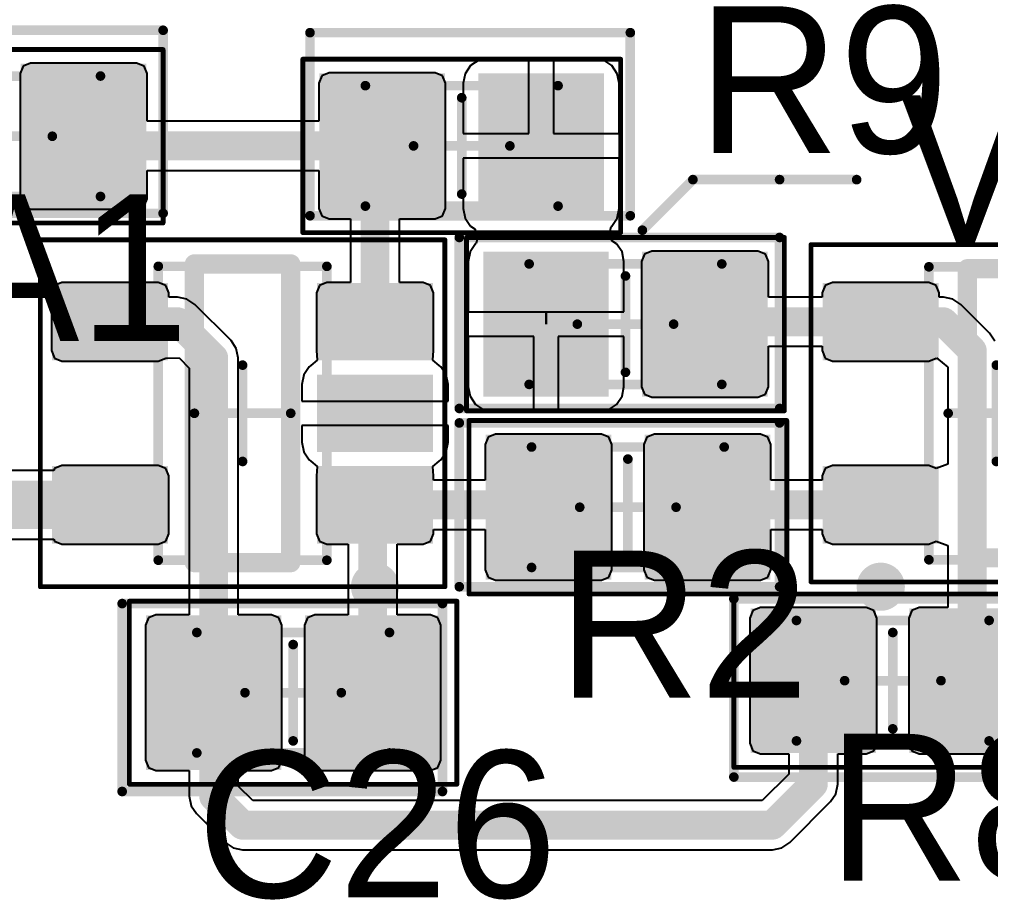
# Model space of a CAD drawing. Header units: millimetres. Extents: x 33 to 142, y 42 to 97.
# Drawn here: x 47.68 to 57.77, y 51.98 to 61.11 of the extents above; entities that cross this region are included whole.
import ezdxf

# ---------------------------------------------------------------- set-up
doc = ezdxf.new("R2010")
doc.units = ezdxf.units.MM
for name, color, linetype in [('Mechanical13', 56, 'Continuous'), ('Mechanical15', 56, 'Continuous'), ('TopLayer', 1, 'Continuous'), ('TopOverlay', 2, 'Continuous'), ('TopPaste', 8, 'Continuous'), ('TopSolder', 216, 'Continuous')]:
    doc.layers.add(name, color=color, linetype=linetype)

# ---------------------------------------------------------------- blocks, each defined once
blk = doc.blocks.new('______________________63')
at = {"layer": 'Mechanical13', "const_width": 0.1}
for points in [[(-0.875, 1.525), (-0.875, -1.525)], [(0.875, 1.525), (-0.875, 1.525)], [(0.875, 1.525), (0.875, -1.525)], [(0.875, -1.525), (-0.875, -1.525)]]:
    blk.add_lwpolyline(points, dxfattribs=at)
at = {"layer": 'Mechanical13', "const_width": 0.05}
for points in [[(-0.9, 1.525, 1), (-0.85, 1.525, 1)], [(-0.9, 1.525, 1), (-0.85, 1.525, 1)], [(0.85, 1.525, 1), (0.9, 1.525, 1)], [(0.85, 1.525, 1), (0.9, 1.525, 1)], [(-0.9, -1.525, 1), (-0.85, -1.525, 1)], [(-0.9, -1.525, 1), (-0.85, -1.525, 1)], [(0.85, -1.525, 1), (0.9, -1.525, 1)], [(0.85, -1.525, 1), (0.9, -1.525, 1)]]:
    blk.add_lwpolyline(points, format="xyb", close=True, dxfattribs=at)
at = {"layer": 'Mechanical15'}
for points, const_width in [([(-2.1, 1.8), (-2.1, -1.8)], 0.05), ([(2.1, 1.8), (-2.1, 1.8)], 0.05), ([(2.1, 1.8), (2.1, -1.8)], 0.05), ([(0, 0.5), (0, -0.5)], 0.1), ([(0.5, 0), (-0.5, 0)], 0.1), ([(2.1, -1.8), (-2.1, -1.8)], 0.05)]:
    blk.add_lwpolyline(points, dxfattribs=dict(at, const_width=const_width))
for points, const_width in [([(-2.113, 1.8, 1), (-2.088, 1.8, 1)], 0.025), ([(-2.113, 1.8, 1), (-2.088, 1.8, 1)], 0.025), ([(2.087, 1.8, 1), (2.112, 1.8, 1)], 0.025), ([(2.087, 1.8, 1), (2.112, 1.8, 1)], 0.025), ([(-0.025, 0.5, 1), (0.025, 0.5, 1)], 0.05), ([(-0.525, 0, 1), (-0.475, 0, 1)], 0.05), ([(0.475, 0, 1), (0.525, 0, 1)], 0.05), ([(-0.025, -0.5, 1), (0.025, -0.5, 1)], 0.05), ([(-2.113, -1.8, 1), (-2.088, -1.8, 1)], 0.025), ([(-2.113, -1.8, 1), (-2.088, -1.8, 1)], 0.025), ([(2.087, -1.8, 1), (2.112, -1.8, 1)], 0.025), ([(2.087, -1.8, 1), (2.112, -1.8, 1)], 0.025)]:
    blk.add_lwpolyline(points, format="xyb", close=True, dxfattribs=dict(at, const_width=const_width))
at = {"layer": 'TopLayer'}
for points in [[(-0.875, 0.65), (-0.875, 1.25), (-1.875, 0.65), (-1.875, 1.25)], [(1.875, 0.65), (1.875, 1.25), (0.875, 0.65), (0.875, 1.25)], [(-0.875, -0.3), (-0.875, 0.3), (-1.875, -0.3), (-1.875, 0.3)], [(-0.875, -1.25), (-0.875, -0.65), (-1.875, -1.25), (-1.875, -0.65)], [(1.875, -1.25), (1.875, -0.65), (0.875, -1.25), (0.875, -0.65)]]:
    blk.add_solid(points, dxfattribs=at)
at = {"layer": 'TopOverlay'}
for points, const_width in [([(-1.25, 1.8, 1), (-1.5, 1.8, 1)], 0.25), ([(-1.563, 1.8, 1), (-1.438, 1.8, 1)], 0.125), ([(-1.312, 1.8, 1), (-1.188, 1.8, 1)], 0.125), ([(-0.55, 1.55, 1), (-0.45, 1.55, 1)], 0.1), ([(-0.55, 1.55, 1), (-0.45, 1.55, 1)], 0.1), ([(0.45, 1.55, 1), (0.55, 1.55, 1)], 0.1), ([(0.45, 1.55, 1), (0.55, 1.55, 1)], 0.1), ([(-0.55, -1.55, 1), (-0.45, -1.55, 1)], 0.1), ([(-0.55, -1.55, 1), (-0.45, -1.55, 1)], 0.1), ([(0.45, -1.55, 1), (0.55, -1.55, 1)], 0.1), ([(0.45, -1.55, 1), (0.55, -1.55, 1)], 0.1)]:
    blk.add_lwpolyline(points, format="xyb", close=True, dxfattribs=dict(at, const_width=const_width))
at = {"layer": 'TopOverlay', "const_width": 0.2}
for points in [[(0.5, 1.55), (-0.5, 1.55)], [(-0.5, 1.55), (-0.5, -1.55)], [(0.5, 1.55), (0.5, -1.55)], [(0.5, -1.55), (-0.5, -1.55)]]:
    blk.add_lwpolyline(points, dxfattribs=at)
at = {"layer": 'TopPaste'}
for points in [[(-0.875, 0.65), (-0.875, 1.25), (-1.875, 0.65), (-1.875, 1.25)], [(1.875, 0.65), (1.875, 1.25), (0.875, 0.65), (0.875, 1.25)], [(-0.875, -0.3), (-0.875, 0.3), (-1.875, -0.3), (-1.875, 0.3)], [(-0.875, -1.25), (-0.875, -0.65), (-1.875, -1.25), (-1.875, -0.65)], [(1.875, -1.25), (1.875, -0.65), (0.875, -1.25), (0.875, -0.65)]]:
    blk.add_solid(points, dxfattribs=at)
at = {"layer": 'TopSolder'}
for points in [[(-0.773, 0.548), (-0.773, 1.352), (-1.977, 0.548), (-1.977, 1.352)], [(1.977, 0.548), (1.977, 1.352), (0.773, 0.548), (0.773, 1.352)], [(-0.773, -0.402), (-0.773, 0.402), (-1.977, -0.402), (-1.977, 0.402)], [(-0.773, -1.352), (-0.773, -0.548), (-1.977, -1.352), (-1.977, -0.548)], [(1.977, -1.352), (1.977, -0.548), (0.773, -1.352), (0.773, -0.548)]]:
    blk.add_solid(points, dxfattribs=at)
blk = doc.blocks.new('______________100___NPO_50__5__0805__GRM2165C1H101J_64')
at = {"layer": 'Mechanical13', "const_width": 0.1}
for points in [[(-1, 0.625), (1, 0.625)], [(-1, -0.625), (-1, 0.625)], [(1, -0.625), (1, 0.625)], [(-1, -0.625), (1, -0.625)]]:
    blk.add_lwpolyline(points, dxfattribs=at)
at = {"layer": 'Mechanical13', "const_width": 0.05}
for points in [[(-1.025, 0.625, 1), (-0.975, 0.625, 1)], [(-1.025, 0.625, 1), (-0.975, 0.625, 1)], [(0.975, 0.625, 1), (1.025, 0.625, 1)], [(0.975, 0.625, 1), (1.025, 0.625, 1)], [(-1.025, -0.625, 1), (-0.975, -0.625, 1)], [(-1.025, -0.625, 1), (-0.975, -0.625, 1)], [(0.975, -0.625, 1), (1.025, -0.625, 1)], [(0.975, -0.625, 1), (1.025, -0.625, 1)]]:
    blk.add_lwpolyline(points, format="xyb", close=True, dxfattribs=at)
at = {"layer": 'Mechanical15'}
for points, const_width in [([(-1.7, 0.95), (1.7, 0.95)], 0.05), ([(-1.7, -0.95), (-1.7, 0.95)], 0.05), ([(1.7, -0.95), (1.7, 0.95)], 0.05), ([(0, -0.5), (0, 0.5)], 0.1), ([(-0.5, 0), (0.5, 0)], 0.1), ([(-1.7, -0.95), (1.7, -0.95)], 0.05)]:
    blk.add_lwpolyline(points, dxfattribs=dict(at, const_width=const_width))
for points, const_width in [([(-1.712, 0.95, 1), (-1.687, 0.95, 1)], 0.025), ([(-1.712, 0.95, 1), (-1.687, 0.95, 1)], 0.025), ([(1.687, 0.95, 1), (1.712, 0.95, 1)], 0.025), ([(1.687, 0.95, 1), (1.712, 0.95, 1)], 0.025), ([(-0.025, 0.5, 1), (0.025, 0.5, 1)], 0.05), ([(-0.525, 0, 1), (-0.475, 0, 1)], 0.05), ([(0.475, 0, 1), (0.525, 0, 1)], 0.05), ([(-0.025, -0.5, 1), (0.025, -0.5, 1)], 0.05), ([(-1.712, -0.95, 1), (-1.687, -0.95, 1)], 0.025), ([(-1.712, -0.95, 1), (-1.687, -0.95, 1)], 0.025), ([(1.687, -0.95, 1), (1.712, -0.95, 1)], 0.025), ([(1.687, -0.95, 1), (1.712, -0.95, 1)], 0.025)]:
    blk.add_lwpolyline(points, format="xyb", close=True, dxfattribs=dict(at, const_width=const_width))
at = {"layer": 'TopLayer'}
for points in [[(-0.225, -0.7), (-0.225, 0.7), (-1.425, -0.7), (-1.425, 0.7)], [(1.425, -0.7), (1.425, 0.7), (0.225, -0.7), (0.225, 0.7)]]:
    blk.add_solid(points, dxfattribs=at)
at = {"layer": 'TopPaste'}
for points in [[(-0.225, -0.7), (-0.225, 0.7), (-1.425, -0.7), (-1.425, 0.7)], [(1.425, -0.7), (1.425, 0.7), (0.225, -0.7), (0.225, 0.7)]]:
    blk.add_solid(points, dxfattribs=at)
at = {"layer": 'TopSolder'}
for points in [[(-0.123, -0.802), (-0.123, 0.802), (-1.527, -0.802), (-1.527, 0.802)], [(1.527, -0.802), (1.527, 0.802), (0.123, -0.802), (0.123, 0.802)]]:
    blk.add_solid(points, dxfattribs=at)
blk = doc.blocks.new('0_125___0805_3______5_________________SMD__66')
at = {"layer": 'Mechanical13', "const_width": 0.1}
for points in [[(-1, -0.625), (-1, 0.625)], [(-1, 0.625), (1, 0.625)], [(1, -0.625), (1, 0.625)], [(-1, -0.625), (1, -0.625)]]:
    blk.add_lwpolyline(points, dxfattribs=at)
at = {"layer": 'Mechanical13', "const_width": 0.05}
for points in [[(-1.025, 0.625, 1), (-0.975, 0.625, 1)], [(-1.025, 0.625, 1), (-0.975, 0.625, 1)], [(0.975, 0.625, 1), (1.025, 0.625, 1)], [(0.975, 0.625, 1), (1.025, 0.625, 1)], [(-1.025, -0.625, 1), (-0.975, -0.625, 1)], [(-1.025, -0.625, 1), (-0.975, -0.625, 1)], [(0.975, -0.625, 1), (1.025, -0.625, 1)], [(0.975, -0.625, 1), (1.025, -0.625, 1)]]:
    blk.add_lwpolyline(points, format="xyb", close=True, dxfattribs=at)
at = {"layer": 'Mechanical15'}
for points, const_width in [([(-1.65, -0.9), (-1.65, 0.9)], 0.05), ([(-1.65, 0.9), (1.65, 0.9)], 0.05), ([(1.65, -0.9), (1.65, 0.9)], 0.05), ([(0, -0.5), (0, 0.5)], 0.1), ([(-0.5, 0), (0.5, 0)], 0.1), ([(-1.65, -0.9), (1.65, -0.9)], 0.05)]:
    blk.add_lwpolyline(points, dxfattribs=dict(at, const_width=const_width))
for points, const_width in [([(-1.662, 0.9, 1), (-1.637, 0.9, 1)], 0.025), ([(-1.662, 0.9, 1), (-1.637, 0.9, 1)], 0.025), ([(1.637, 0.9, 1), (1.662, 0.9, 1)], 0.025), ([(1.637, 0.9, 1), (1.662, 0.9, 1)], 0.025), ([(-0.025, 0.5, 1), (0.025, 0.5, 1)], 0.05), ([(-0.525, 0, 1), (-0.475, 0, 1)], 0.05), ([(0.475, 0, 1), (0.525, 0, 1)], 0.05), ([(-0.025, -0.5, 1), (0.025, -0.5, 1)], 0.05), ([(-1.662, -0.9, 1), (-1.637, -0.9, 1)], 0.025), ([(-1.662, -0.9, 1), (-1.637, -0.9, 1)], 0.025), ([(1.637, -0.9, 1), (1.662, -0.9, 1)], 0.025), ([(1.637, -0.9, 1), (1.662, -0.9, 1)], 0.025)]:
    blk.add_lwpolyline(points, format="xyb", close=True, dxfattribs=dict(at, const_width=const_width))
at = {"layer": 'TopLayer'}
for points in [[(-0.275, -0.65), (-0.275, 0.65), (-1.375, -0.65), (-1.375, 0.65)], [(1.375, -0.65), (1.375, 0.65), (0.275, -0.65), (0.275, 0.65)]]:
    blk.add_solid(points, dxfattribs=at)
at = {"layer": 'TopPaste'}
for points in [[(-0.275, -0.65), (-0.275, 0.65), (-1.375, -0.65), (-1.375, 0.65)], [(1.375, -0.65), (1.375, 0.65), (0.275, -0.65), (0.275, 0.65)]]:
    blk.add_solid(points, dxfattribs=at)
at = {"layer": 'TopSolder'}
for points in [[(-0.173, -0.752), (-0.173, 0.752), (-1.477, -0.752), (-1.477, 0.752)], [(1.477, -0.752), (1.477, 0.752), (0.173, -0.752), (0.173, 0.752)]]:
    blk.add_solid(points, dxfattribs=at)
blk = doc.blocks.new('0_125___0805_3______5_________________SMD__69')
at = {"layer": 'Mechanical13', "const_width": 0.1}
for points in [[(-1, -0.625), (-1, 0.625)], [(-1, 0.625), (1, 0.625)], [(1, -0.625), (1, 0.625)], [(-1, -0.625), (1, -0.625)]]:
    blk.add_lwpolyline(points, dxfattribs=at)
at = {"layer": 'Mechanical13', "const_width": 0.05}
for points in [[(-1.025, 0.625, 1), (-0.975, 0.625, 1)], [(-1.025, 0.625, 1), (-0.975, 0.625, 1)], [(0.975, 0.625, 1), (1.025, 0.625, 1)], [(0.975, 0.625, 1), (1.025, 0.625, 1)], [(-1.025, -0.625, 1), (-0.975, -0.625, 1)], [(-1.025, -0.625, 1), (-0.975, -0.625, 1)], [(0.975, -0.625, 1), (1.025, -0.625, 1)], [(0.975, -0.625, 1), (1.025, -0.625, 1)]]:
    blk.add_lwpolyline(points, format="xyb", close=True, dxfattribs=at)
at = {"layer": 'Mechanical15'}
for points, const_width in [([(-1.65, -0.9), (-1.65, 0.9)], 0.05), ([(-1.65, 0.9), (1.65, 0.9)], 0.05), ([(1.65, -0.9), (1.65, 0.9)], 0.05), ([(0, -0.5), (0, 0.5)], 0.1), ([(-0.5, 0), (0.5, 0)], 0.1), ([(-1.65, -0.9), (1.65, -0.9)], 0.05)]:
    blk.add_lwpolyline(points, dxfattribs=dict(at, const_width=const_width))
for points, const_width in [([(-1.662, 0.9, 1), (-1.637, 0.9, 1)], 0.025), ([(-1.662, 0.9, 1), (-1.637, 0.9, 1)], 0.025), ([(1.637, 0.9, 1), (1.662, 0.9, 1)], 0.025), ([(1.637, 0.9, 1), (1.662, 0.9, 1)], 0.025), ([(-0.025, 0.5, 1), (0.025, 0.5, 1)], 0.05), ([(-0.525, 0, 1), (-0.475, 0, 1)], 0.05), ([(0.475, 0, 1), (0.525, 0, 1)], 0.05), ([(-0.025, -0.5, 1), (0.025, -0.5, 1)], 0.05), ([(-1.662, -0.9, 1), (-1.637, -0.9, 1)], 0.025), ([(-1.662, -0.9, 1), (-1.637, -0.9, 1)], 0.025), ([(1.637, -0.9, 1), (1.662, -0.9, 1)], 0.025), ([(1.637, -0.9, 1), (1.662, -0.9, 1)], 0.025)]:
    blk.add_lwpolyline(points, format="xyb", close=True, dxfattribs=dict(at, const_width=const_width))
at = {"layer": 'TopLayer'}
for points in [[(-0.275, -0.65), (-0.275, 0.65), (-1.375, -0.65), (-1.375, 0.65)], [(1.375, -0.65), (1.375, 0.65), (0.275, -0.65), (0.275, 0.65)]]:
    blk.add_solid(points, dxfattribs=at)
at = {"layer": 'TopPaste'}
for points in [[(-0.275, -0.65), (-0.275, 0.65), (-1.375, -0.65), (-1.375, 0.65)], [(1.375, -0.65), (1.375, 0.65), (0.275, -0.65), (0.275, 0.65)]]:
    blk.add_solid(points, dxfattribs=at)
at = {"layer": 'TopSolder'}
for points in [[(-0.173, -0.752), (-0.173, 0.752), (-1.477, -0.752), (-1.477, 0.752)], [(1.477, -0.752), (1.477, 0.752), (0.173, -0.752), (0.173, 0.752)]]:
    blk.add_solid(points, dxfattribs=at)
blk = doc.blocks.new('0_125___0805_3______5_________________SMD__71')
at = {"layer": 'Mechanical13', "const_width": 0.1}
for points in [[(-1, -0.625), (-1, 0.625)], [(-1, 0.625), (1, 0.625)], [(1, -0.625), (1, 0.625)], [(-1, -0.625), (1, -0.625)]]:
    blk.add_lwpolyline(points, dxfattribs=at)
at = {"layer": 'Mechanical13', "const_width": 0.05}
for points in [[(-1.025, 0.625, 1), (-0.975, 0.625, 1)], [(-1.025, 0.625, 1), (-0.975, 0.625, 1)], [(0.975, 0.625, 1), (1.025, 0.625, 1)], [(0.975, 0.625, 1), (1.025, 0.625, 1)], [(-1.025, -0.625, 1), (-0.975, -0.625, 1)], [(-1.025, -0.625, 1), (-0.975, -0.625, 1)], [(0.975, -0.625, 1), (1.025, -0.625, 1)], [(0.975, -0.625, 1), (1.025, -0.625, 1)]]:
    blk.add_lwpolyline(points, format="xyb", close=True, dxfattribs=at)
at = {"layer": 'Mechanical15'}
for points, const_width in [([(-1.65, -0.9), (-1.65, 0.9)], 0.05), ([(-1.65, 0.9), (1.65, 0.9)], 0.05), ([(1.65, -0.9), (1.65, 0.9)], 0.05), ([(0, -0.5), (0, 0.5)], 0.1), ([(-0.5, 0), (0.5, 0)], 0.1), ([(-1.65, -0.9), (1.65, -0.9)], 0.05)]:
    blk.add_lwpolyline(points, dxfattribs=dict(at, const_width=const_width))
for points, const_width in [([(-1.662, 0.9, 1), (-1.637, 0.9, 1)], 0.025), ([(-1.662, 0.9, 1), (-1.637, 0.9, 1)], 0.025), ([(1.637, 0.9, 1), (1.662, 0.9, 1)], 0.025), ([(1.637, 0.9, 1), (1.662, 0.9, 1)], 0.025), ([(-0.025, 0.5, 1), (0.025, 0.5, 1)], 0.05), ([(-0.525, 0, 1), (-0.475, 0, 1)], 0.05), ([(0.475, 0, 1), (0.525, 0, 1)], 0.05), ([(-0.025, -0.5, 1), (0.025, -0.5, 1)], 0.05), ([(-1.662, -0.9, 1), (-1.637, -0.9, 1)], 0.025), ([(-1.662, -0.9, 1), (-1.637, -0.9, 1)], 0.025), ([(1.637, -0.9, 1), (1.662, -0.9, 1)], 0.025), ([(1.637, -0.9, 1), (1.662, -0.9, 1)], 0.025)]:
    blk.add_lwpolyline(points, format="xyb", close=True, dxfattribs=dict(at, const_width=const_width))
at = {"layer": 'TopLayer'}
for points in [[(-0.275, -0.65), (-0.275, 0.65), (-1.375, -0.65), (-1.375, 0.65)], [(1.375, -0.65), (1.375, 0.65), (0.275, -0.65), (0.275, 0.65)]]:
    blk.add_solid(points, dxfattribs=at)
at = {"layer": 'TopPaste'}
for points in [[(-0.275, -0.65), (-0.275, 0.65), (-1.375, -0.65), (-1.375, 0.65)], [(1.375, -0.65), (1.375, 0.65), (0.275, -0.65), (0.275, 0.65)]]:
    blk.add_solid(points, dxfattribs=at)
at = {"layer": 'TopSolder'}
for points in [[(-0.173, -0.752), (-0.173, 0.752), (-1.477, -0.752), (-1.477, 0.752)], [(1.477, -0.752), (1.477, 0.752), (0.173, -0.752), (0.173, 0.752)]]:
    blk.add_solid(points, dxfattribs=at)
blk = doc.blocks.new('0_125___0805_3______5_________________SMD__72')
at = {"layer": 'Mechanical13', "const_width": 0.1}
for points in [[(-1, -0.625), (-1, 0.625)], [(-1, 0.625), (1, 0.625)], [(1, -0.625), (1, 0.625)], [(-1, -0.625), (1, -0.625)]]:
    blk.add_lwpolyline(points, dxfattribs=at)
at = {"layer": 'Mechanical13', "const_width": 0.05}
for points in [[(-1.025, 0.625, 1), (-0.975, 0.625, 1)], [(-1.025, 0.625, 1), (-0.975, 0.625, 1)], [(0.975, 0.625, 1), (1.025, 0.625, 1)], [(0.975, 0.625, 1), (1.025, 0.625, 1)], [(-1.025, -0.625, 1), (-0.975, -0.625, 1)], [(-1.025, -0.625, 1), (-0.975, -0.625, 1)], [(0.975, -0.625, 1), (1.025, -0.625, 1)], [(0.975, -0.625, 1), (1.025, -0.625, 1)]]:
    blk.add_lwpolyline(points, format="xyb", close=True, dxfattribs=at)
at = {"layer": 'Mechanical15'}
for points, const_width in [([(-1.65, -0.9), (-1.65, 0.9)], 0.05), ([(-1.65, 0.9), (1.65, 0.9)], 0.05), ([(1.65, -0.9), (1.65, 0.9)], 0.05), ([(0, -0.5), (0, 0.5)], 0.1), ([(-0.5, 0), (0.5, 0)], 0.1), ([(-1.65, -0.9), (1.65, -0.9)], 0.05)]:
    blk.add_lwpolyline(points, dxfattribs=dict(at, const_width=const_width))
for points, const_width in [([(-1.662, 0.9, 1), (-1.637, 0.9, 1)], 0.025), ([(-1.662, 0.9, 1), (-1.637, 0.9, 1)], 0.025), ([(1.637, 0.9, 1), (1.662, 0.9, 1)], 0.025), ([(1.637, 0.9, 1), (1.662, 0.9, 1)], 0.025), ([(-0.025, 0.5, 1), (0.025, 0.5, 1)], 0.05), ([(-0.525, 0, 1), (-0.475, 0, 1)], 0.05), ([(0.475, 0, 1), (0.525, 0, 1)], 0.05), ([(-0.025, -0.5, 1), (0.025, -0.5, 1)], 0.05), ([(-1.662, -0.9, 1), (-1.637, -0.9, 1)], 0.025), ([(-1.662, -0.9, 1), (-1.637, -0.9, 1)], 0.025), ([(1.637, -0.9, 1), (1.662, -0.9, 1)], 0.025), ([(1.637, -0.9, 1), (1.662, -0.9, 1)], 0.025)]:
    blk.add_lwpolyline(points, format="xyb", close=True, dxfattribs=dict(at, const_width=const_width))
at = {"layer": 'TopLayer'}
for points in [[(-0.275, -0.65), (-0.275, 0.65), (-1.375, -0.65), (-1.375, 0.65)], [(1.375, -0.65), (1.375, 0.65), (0.275, -0.65), (0.275, 0.65)]]:
    blk.add_solid(points, dxfattribs=at)
at = {"layer": 'TopPaste'}
for points in [[(-0.275, -0.65), (-0.275, 0.65), (-1.375, -0.65), (-1.375, 0.65)], [(1.375, -0.65), (1.375, 0.65), (0.275, -0.65), (0.275, 0.65)]]:
    blk.add_solid(points, dxfattribs=at)
at = {"layer": 'TopSolder'}
for points in [[(-0.173, -0.752), (-0.173, 0.752), (-1.477, -0.752), (-1.477, 0.752)], [(1.477, -0.752), (1.477, 0.752), (0.173, -0.752), (0.173, 0.752)]]:
    blk.add_solid(points, dxfattribs=at)
blk = doc.blocks.new('0_125___0805_3______5_________________SMD__73')
at = {"layer": 'Mechanical13', "const_width": 0.1}
for points in [[(-1, -0.625), (-1, 0.625)], [(-1, 0.625), (1, 0.625)], [(1, -0.625), (1, 0.625)], [(-1, -0.625), (1, -0.625)]]:
    blk.add_lwpolyline(points, dxfattribs=at)
at = {"layer": 'Mechanical13', "const_width": 0.05}
for points in [[(-1.025, 0.625, 1), (-0.975, 0.625, 1)], [(-1.025, 0.625, 1), (-0.975, 0.625, 1)], [(0.975, 0.625, 1), (1.025, 0.625, 1)], [(0.975, 0.625, 1), (1.025, 0.625, 1)], [(-1.025, -0.625, 1), (-0.975, -0.625, 1)], [(-1.025, -0.625, 1), (-0.975, -0.625, 1)], [(0.975, -0.625, 1), (1.025, -0.625, 1)], [(0.975, -0.625, 1), (1.025, -0.625, 1)]]:
    blk.add_lwpolyline(points, format="xyb", close=True, dxfattribs=at)
at = {"layer": 'Mechanical15'}
for points, const_width in [([(-1.65, -0.9), (-1.65, 0.9)], 0.05), ([(-1.65, 0.9), (1.65, 0.9)], 0.05), ([(1.65, -0.9), (1.65, 0.9)], 0.05), ([(0, -0.5), (0, 0.5)], 0.1), ([(-0.5, 0), (0.5, 0)], 0.1), ([(-1.65, -0.9), (1.65, -0.9)], 0.05)]:
    blk.add_lwpolyline(points, dxfattribs=dict(at, const_width=const_width))
for points, const_width in [([(-1.662, 0.9, 1), (-1.637, 0.9, 1)], 0.025), ([(-1.662, 0.9, 1), (-1.637, 0.9, 1)], 0.025), ([(1.637, 0.9, 1), (1.662, 0.9, 1)], 0.025), ([(1.637, 0.9, 1), (1.662, 0.9, 1)], 0.025), ([(-0.025, 0.5, 1), (0.025, 0.5, 1)], 0.05), ([(-0.525, 0, 1), (-0.475, 0, 1)], 0.05), ([(0.475, 0, 1), (0.525, 0, 1)], 0.05), ([(-0.025, -0.5, 1), (0.025, -0.5, 1)], 0.05), ([(-1.662, -0.9, 1), (-1.637, -0.9, 1)], 0.025), ([(-1.662, -0.9, 1), (-1.637, -0.9, 1)], 0.025), ([(1.637, -0.9, 1), (1.662, -0.9, 1)], 0.025), ([(1.637, -0.9, 1), (1.662, -0.9, 1)], 0.025)]:
    blk.add_lwpolyline(points, format="xyb", close=True, dxfattribs=dict(at, const_width=const_width))
at = {"layer": 'TopLayer'}
for points in [[(-0.275, -0.65), (-0.275, 0.65), (-1.375, -0.65), (-1.375, 0.65)], [(1.375, -0.65), (1.375, 0.65), (0.275, -0.65), (0.275, 0.65)]]:
    blk.add_solid(points, dxfattribs=at)
at = {"layer": 'TopPaste'}
for points in [[(-0.275, -0.65), (-0.275, 0.65), (-1.375, -0.65), (-1.375, 0.65)], [(1.375, -0.65), (1.375, 0.65), (0.275, -0.65), (0.275, 0.65)]]:
    blk.add_solid(points, dxfattribs=at)
at = {"layer": 'TopSolder'}
for points in [[(-0.173, -0.752), (-0.173, 0.752), (-1.477, -0.752), (-1.477, 0.752)], [(1.477, -0.752), (1.477, 0.752), (0.173, -0.752), (0.173, 0.752)]]:
    blk.add_solid(points, dxfattribs=at)
blk = doc.blocks.new('___________N___________75')
at = {"layer": 'Mechanical13', "const_width": 0.1}
for points in [[(-0.7, -1.52), (-0.7, 1.52)], [(-0.7, 1.52), (0.7, 1.52)], [(0.7, -1.52), (0.7, 1.52)], [(-0.7, -1.52), (0.7, -1.52)]]:
    blk.add_lwpolyline(points, dxfattribs=at)
at = {"layer": 'Mechanical13', "const_width": 0.05}
for points in [[(-0.725, 1.52, 1), (-0.675, 1.52, 1)], [(-0.725, 1.52, 1), (-0.675, 1.52, 1)], [(0.675, 1.52, 1), (0.725, 1.52, 1)], [(0.675, 1.52, 1), (0.725, 1.52, 1)], [(-0.725, -1.52, 1), (-0.675, -1.52, 1)], [(-0.725, -1.52, 1), (-0.675, -1.52, 1)], [(0.675, -1.52, 1), (0.725, -1.52, 1)], [(0.675, -1.52, 1), (0.725, -1.52, 1)]]:
    blk.add_lwpolyline(points, format="xyb", close=True, dxfattribs=at)
at = {"layer": 'Mechanical15'}
for points, const_width in [([(-1.925, -1.75), (-1.925, 1.75)], 0.05), ([(-1.925, 1.75), (1.925, 1.75)], 0.05), ([(1.925, -1.75), (1.925, 1.75)], 0.05), ([(0, -0.5), (0, 0.5)], 0.1), ([(-0.5, 0), (0.5, 0)], 0.1), ([(-1.925, -1.75), (1.925, -1.75)], 0.05)]:
    blk.add_lwpolyline(points, dxfattribs=dict(at, const_width=const_width))
for points, const_width in [([(-1.937, 1.75, 1), (-1.913, 1.75, 1)], 0.025), ([(-1.937, 1.75, 1), (-1.913, 1.75, 1)], 0.025), ([(1.913, 1.75, 1), (1.937, 1.75, 1)], 0.025), ([(1.913, 1.75, 1), (1.937, 1.75, 1)], 0.025), ([(-0.025, 0.5, 1), (0.025, 0.5, 1)], 0.05), ([(-0.525, 0, 1), (-0.475, 0, 1)], 0.05), ([(0.475, 0, 1), (0.525, 0, 1)], 0.05), ([(-0.025, -0.5, 1), (0.025, -0.5, 1)], 0.05), ([(-1.937, -1.75, 1), (-1.913, -1.75, 1)], 0.025), ([(-1.937, -1.75, 1), (-1.913, -1.75, 1)], 0.025), ([(1.913, -1.75, 1), (1.937, -1.75, 1)], 0.025), ([(1.913, -1.75, 1), (1.937, -1.75, 1)], 0.025)]:
    blk.add_lwpolyline(points, format="xyb", close=True, dxfattribs=dict(at, const_width=const_width))
at = {"layer": 'TopLayer'}
for points in [[(-0.7, 0.65), (-0.7, 1.25), (-1.7, 0.65), (-1.7, 1.25)], [(1.7, -0.3), (1.7, 0.3), (0.7, -0.3), (0.7, 0.3)], [(-0.7, -1.25), (-0.7, -0.65), (-1.7, -1.25), (-1.7, -0.65)]]:
    blk.add_solid(points, dxfattribs=at)
at = {"layer": 'TopOverlay', "const_width": 0.2}
for points in [[(-0.3, 1.5), (0.7, 1.5)], [(0.7, 0.7), (0.7, 1.5)], [(0.7, -1.5), (0.7, -0.7)], [(-0.3, -1.5), (0.7, -1.5)]]:
    blk.add_lwpolyline(points, dxfattribs=at)
at = {"layer": 'TopOverlay'}
for points, const_width in [([(-0.35, 1.5, 1), (-0.25, 1.5, 1)], 0.1), ([(0.65, 1.5, 1), (0.75, 1.5, 1)], 0.1), ([(0.65, 1.5, 1), (0.75, 1.5, 1)], 0.1), ([(0.65, 0.7, 1), (0.75, 0.7, 1)], 0.1), ([(0.65, -0.7, 1), (0.75, -0.7, 1)], 0.1), ([(-0.35, -1.5, 1), (-0.25, -1.5, 1)], 0.1), ([(0.65, -1.5, 1), (0.75, -1.5, 1)], 0.1), ([(0.65, -1.5, 1), (0.75, -1.5, 1)], 0.1), ([(-1.075, -1.8, 1), (-1.325, -1.8, 1)], 0.25), ([(-1.388, -1.8, 1), (-1.263, -1.8, 1)], 0.125), ([(-1.137, -1.8, 1), (-1.012, -1.8, 1)], 0.125)]:
    blk.add_lwpolyline(points, format="xyb", close=True, dxfattribs=dict(at, const_width=const_width))
at = {"layer": 'TopPaste'}
for points in [[(-0.7, 0.65), (-0.7, 1.25), (-1.7, 0.65), (-1.7, 1.25)], [(1.7, -0.3), (1.7, 0.3), (0.7, -0.3), (0.7, 0.3)], [(-0.7, -1.25), (-0.7, -0.65), (-1.7, -1.25), (-1.7, -0.65)]]:
    blk.add_solid(points, dxfattribs=at)
at = {"layer": 'TopSolder'}
for points in [[(-0.598, 0.548), (-0.598, 1.352), (-1.802, 0.548), (-1.802, 1.352)], [(1.802, -0.402), (1.802, 0.402), (0.598, -0.402), (0.598, 0.402)], [(-0.598, -1.352), (-0.598, -0.548), (-1.802, -1.352), (-1.802, -0.548)]]:
    blk.add_solid(points, dxfattribs=at)

msp = doc.modelspace()

# ---------------------------------------------------------------- linework, layer by layer
at = {"layer": 'TopLayer'}
for p, q in [((52.55, 60.709), (52.451, 60.689)), ((52.973, 60.709), (52.55, 60.709)), ((52.973, 59.927), (52.973, 60.709)), ((53.65, 60.709), (53.227, 60.709)), ((53.227, 60.709), (53.227, 59.927)), ((53.749, 60.689), (53.65, 60.709)), ((47.723, 60.627), (47.692, 60.55)), ((47.8, 60.658), (47.723, 60.627)), ((48.9, 60.658), (47.8, 60.658)), ((48.977, 60.627), (48.9, 60.658)), ((49.008, 60.55), (48.977, 60.627)), ((52.367, 60.633), (52.311, 60.549)), ((52.451, 60.689), (52.367, 60.633)), ((53.833, 60.633), (53.749, 60.689)), ((53.889, 60.549), (53.833, 60.633)), ((47.692, 60.55), (47.692, 59.25)), ((49.008, 60.055), (49.008, 60.55)), ((50.823, 60.527), (50.792, 60.45)), ((50.9, 60.558), (50.823, 60.527)), ((52, 60.558), (50.9, 60.558)), ((52.077, 60.527), (52, 60.558)), ((52.108, 60.45), (52.077, 60.527)), ((52.311, 60.549), (52.291, 60.45)), ((53.909, 60.45), (53.889, 60.549)), ((50.792, 60.45), (50.792, 60.055)), ((52.108, 59.15), (52.108, 60.45)), ((52.291, 60.45), (52.291, 59.927)), ((53.909, 59.927), (53.909, 60.45)), ((50.792, 60.055), (49.008, 60.055)), ((52.291, 59.927), (52.973, 59.927)), ((53.227, 59.927), (53.909, 59.927)), ((53.1, 59.673), (52.291, 59.673)), ((52.291, 59.673), (52.291, 59.15)), ((53.909, 59.673), (53.1, 59.673)), ((53.909, 59.15), (53.909, 59.673)), ((49.008, 59.25), (49.008, 59.545)), ((49.008, 59.545), (50.792, 59.545)), ((50.792, 59.545), (50.792, 59.15)), ((47.692, 59.25), (47.723, 59.173)), ((48.977, 59.173), (49.008, 59.25)), ((47.723, 59.173), (47.8, 59.142)), ((47.8, 59.142), (48.9, 59.142)), ((48.9, 59.142), (48.977, 59.173)), ((50.792, 59.15), (50.823, 59.073)), ((52.077, 59.073), (52.108, 59.15)), ((52.291, 59.15), (52.311, 59.051)), ((53.889, 59.051), (53.909, 59.15)), ((50.823, 59.073), (50.9, 59.042)), ((50.9, 59.042), (51.12, 59.042)), ((51.12, 59.042), (51.12, 58.383)), ((51.63, 58.383), (51.63, 59.042)), ((51.63, 59.042), (52, 59.042)), ((52, 59.042), (52.077, 59.073)), ((52.311, 59.051), (52.367, 58.967)), ((53.833, 58.967), (53.889, 59.051)), ((52.367, 58.967), (52.415, 58.935)), ((52.415, 58.935), (52.431, 58.819)), ((53.819, 58.931), (53.826, 58.962)), ((53.835, 58.815), (53.819, 58.931)), ((53.826, 58.962), (53.833, 58.967)), ((52.417, 58.783), (52.361, 58.699)), ((52.424, 58.788), (52.417, 58.783)), ((52.431, 58.819), (52.424, 58.788)), ((53.883, 58.783), (53.835, 58.815)), ((53.939, 58.699), (53.883, 58.783)), ((52.361, 58.699), (52.341, 58.6)), ((53.959, 58.6), (53.939, 58.699)), ((54.173, 58.677), (54.142, 58.6)), ((54.25, 58.708), (54.173, 58.677)), ((55.35, 58.708), (54.25, 58.708)), ((55.427, 58.677), (55.35, 58.708)), ((55.458, 58.6), (55.427, 58.677)), ((52.341, 58.6), (52.341, 58.077)), ((53.959, 58.077), (53.959, 58.6)), ((54.142, 58.6), (54.142, 57.3)), ((55.458, 58.23), (55.458, 58.6)), ((48.125, 58.383), (48.048, 58.352)), ((49.125, 58.383), (48.125, 58.383)), ((49.202, 58.352), (49.125, 58.383)), ((50.875, 58.383), (50.798, 58.352)), ((51.12, 58.383), (50.875, 58.383)), ((51.875, 58.383), (51.63, 58.383)), ((51.952, 58.352), (51.875, 58.383)), ((56.125, 58.383), (56.048, 58.352)), ((57.125, 58.383), (56.125, 58.383)), ((57.202, 58.352), (57.125, 58.383)), ((48.048, 58.352), (48.017, 58.275)), ((48.017, 58.275), (48.017, 57.675)), ((49.233, 58.275), (49.202, 58.352)), ((49.233, 58.23), (49.233, 58.275)), ((50.798, 58.352), (50.767, 58.275)), ((50.767, 58.275), (50.767, 57.675)), ((51.983, 58.275), (51.952, 58.352)), ((51.983, 57.675), (51.983, 58.275)), ((56.048, 58.352), (56.017, 58.275)), ((56.017, 58.275), (56.017, 58.23)), ((57.233, 58.275), (57.202, 58.352)), ((57.233, 58.23), (57.233, 58.275)), ((49.325, 58.23), (49.233, 58.23)), ((49.423, 58.21), (49.325, 58.23)), ((49.505, 58.155), (49.423, 58.21)), ((56.017, 58.23), (55.458, 58.23)), ((57.275, 58.23), (57.233, 58.23)), ((57.373, 58.21), (57.275, 58.23)), ((57.455, 58.155), (57.373, 58.21)), ((49.88, 57.78), (49.505, 58.155)), ((52.341, 58.077), (53.15, 58.077)), ((53.15, 58.077), (53.15, 57.95)), ((53.15, 57.95), (53.15, 58.077)), ((53.15, 58.077), (53.959, 58.077)), ((57.755, 57.855), (57.455, 58.155)), ((53.15, 57.95), (53.15, 57.95)), ((49.935, 57.698), (49.88, 57.78)), ((53.023, 57.823), (52.341, 57.823)), ((52.341, 57.823), (52.341, 57.3)), ((53.023, 57.041), (53.023, 57.823)), ((53.959, 57.823), (53.277, 57.823)), ((53.277, 57.823), (53.277, 57.041)), ((53.959, 57.3), (53.959, 57.823)), ((57.81, 57.773), (57.755, 57.855)), ((48.017, 57.675), (48.048, 57.598)), ((49.955, 57.6), (49.935, 57.698)), ((50.767, 57.675), (50.775, 57.578)), ((51.975, 57.578), (51.983, 57.675)), ((55.458, 57.3), (55.458, 57.72)), ((55.458, 57.72), (56.017, 57.72)), ((56.017, 57.72), (56.017, 57.675)), ((56.017, 57.675), (56.048, 57.598)), ((48.048, 57.598), (48.125, 57.567)), ((48.125, 57.567), (49.125, 57.567)), ((49.125, 57.567), (49.202, 57.598)), ((49.202, 57.598), (49.34, 57.6)), ((49.34, 57.6), (49.445, 57.494)), ((49.955, 54.933), (49.955, 57.6)), ((50.775, 57.578), (50.71, 57.521)), ((52.04, 57.521), (51.975, 57.578)), ((56.048, 57.598), (56.125, 57.567)), ((56.125, 57.567), (57.125, 57.567)), ((57.125, 57.567), (57.202, 57.598)), ((57.202, 57.598), (57.205, 57.599)), ((57.205, 57.599), (57.32, 57.502)), ((49.445, 57.494), (49.445, 54.933)), ((50.692, 57.508), (50.636, 57.424)), ((50.71, 57.521), (50.692, 57.508)), ((52.058, 57.508), (52.04, 57.521)), ((52.114, 57.424), (52.058, 57.508)), ((57.32, 57.502), (57.32, 56.497)), ((50.636, 57.424), (50.616, 57.325)), ((52.134, 57.325), (52.114, 57.424)), ((50.616, 57.325), (50.616, 57.152)), ((52.134, 57.152), (52.134, 57.325)), ((52.341, 57.3), (52.361, 57.201)), ((53.939, 57.201), (53.959, 57.3)), ((54.142, 57.3), (54.173, 57.223)), ((55.427, 57.223), (55.458, 57.3)), ((52.361, 57.201), (52.417, 57.117)), ((53.883, 57.117), (53.939, 57.201)), ((54.173, 57.223), (54.25, 57.192)), ((54.25, 57.192), (55.35, 57.192)), ((55.35, 57.192), (55.427, 57.223)), ((50.616, 57.152), (51.375, 57.152)), ((51.375, 57.152), (52.134, 57.152)), ((52.417, 57.117), (52.501, 57.061)), ((53.799, 57.061), (53.883, 57.117)), ((52.501, 57.061), (52.6, 57.041)), ((52.6, 57.041), (53.023, 57.041)), ((53.277, 57.041), (53.7, 57.041)), ((53.7, 57.041), (53.799, 57.061)), ((51.375, 56.898), (50.616, 56.898)), ((50.616, 56.898), (50.616, 56.725)), ((52.134, 56.898), (51.375, 56.898)), ((52.134, 56.725), (52.134, 56.898)), ((52.548, 56.777), (52.517, 56.7)), ((52.625, 56.808), (52.548, 56.777)), ((53.725, 56.808), (52.625, 56.808)), ((53.802, 56.777), (53.725, 56.808)), ((53.833, 56.7), (53.802, 56.777)), ((54.198, 56.777), (54.167, 56.7)), ((54.275, 56.808), (54.198, 56.777)), ((55.375, 56.808), (54.275, 56.808)), ((55.452, 56.777), (55.375, 56.808)), ((55.483, 56.7), (55.452, 56.777)), ((50.616, 56.725), (50.636, 56.626)), ((52.114, 56.626), (52.134, 56.725)), ((52.517, 56.7), (52.517, 56.33)), ((53.833, 55.4), (53.833, 56.7)), ((54.167, 56.7), (54.167, 55.4)), ((55.483, 56.33), (55.483, 56.7)), ((50.636, 56.626), (50.692, 56.542)), ((52.058, 56.542), (52.114, 56.626)), ((48.125, 56.483), (48.048, 56.452)), ((49.125, 56.483), (48.125, 56.483)), ((49.202, 56.452), (49.125, 56.483)), ((50.692, 56.542), (50.71, 56.529)), ((50.71, 56.529), (50.775, 56.472)), ((50.775, 56.472), (50.767, 56.375)), ((51.975, 56.472), (52.04, 56.529)), ((51.983, 56.375), (51.975, 56.472)), ((52.04, 56.529), (52.058, 56.542)), ((56.125, 56.483), (56.048, 56.452)), ((57.125, 56.483), (56.125, 56.483)), ((57.202, 56.452), (57.125, 56.483)), ((57.32, 56.497), (57.202, 56.452)), ((48.04, 56.432), (47.508, 56.432)), ((48.048, 56.452), (48.04, 56.432)), ((49.233, 56.375), (49.202, 56.452)), ((49.233, 55.775), (49.233, 56.375)), ((50.767, 56.375), (50.767, 55.775)), ((51.983, 56.33), (51.983, 56.375)), ((56.048, 56.452), (56.017, 56.375)), ((56.017, 56.375), (56.017, 56.33)), ((52.517, 56.33), (51.983, 56.33)), ((56.017, 56.33), (55.483, 56.33)), ((49.202, 55.698), (49.233, 55.775)), ((50.767, 55.775), (50.798, 55.698)), ((51.952, 55.698), (51.983, 55.775)), ((51.983, 55.775), (51.983, 55.82)), ((51.983, 55.82), (52.517, 55.82)), ((52.517, 55.82), (52.517, 55.4)), ((55.483, 55.4), (55.483, 55.82)), ((55.483, 55.82), (56.017, 55.82)), ((56.017, 55.82), (56.017, 55.775)), ((56.017, 55.775), (56.048, 55.698)), ((47.508, 55.718), (48.04, 55.718)), ((48.04, 55.718), (48.048, 55.698)), ((48.048, 55.698), (48.125, 55.667)), ((48.125, 55.667), (49.125, 55.667)), ((49.125, 55.667), (49.202, 55.698)), ((50.798, 55.698), (50.875, 55.667)), ((50.875, 55.667), (51.095, 55.667)), ((51.095, 55.667), (51.095, 54.933)), ((51.605, 54.933), (51.605, 55.667)), ((51.605, 55.667), (51.875, 55.667)), ((51.875, 55.667), (51.952, 55.698)), ((56.048, 55.698), (56.125, 55.667)), ((56.125, 55.667), (57.125, 55.667)), ((57.125, 55.667), (57.202, 55.698)), ((57.202, 55.698), (57.32, 55.653)), ((57.32, 55.653), (57.32, 55.008)), ((52.517, 55.4), (52.548, 55.323)), ((53.802, 55.323), (53.833, 55.4)), ((54.167, 55.4), (54.198, 55.323)), ((55.452, 55.323), (55.483, 55.4)), ((52.548, 55.323), (52.625, 55.292)), ((52.625, 55.292), (53.725, 55.292)), ((53.725, 55.292), (53.802, 55.323)), ((54.198, 55.323), (54.275, 55.292)), ((54.275, 55.292), (55.375, 55.292)), ((55.375, 55.292), (55.452, 55.323)), ((55.298, 54.977), (55.267, 54.9)), ((55.375, 55.008), (55.298, 54.977)), ((56.475, 55.008), (55.375, 55.008)), ((56.552, 54.977), (56.475, 55.008)), ((56.583, 54.9), (56.552, 54.977)), ((56.948, 54.977), (56.917, 54.9)), ((57.025, 55.008), (56.948, 54.977)), ((57.32, 55.008), (57.025, 55.008)), ((49.023, 54.902), (48.992, 54.825)), ((49.1, 54.933), (49.023, 54.902)), ((49.445, 54.933), (49.1, 54.933)), ((50.3, 54.933), (49.955, 54.933)), ((50.377, 54.902), (50.3, 54.933)), ((50.408, 54.825), (50.377, 54.902)), ((50.673, 54.902), (50.642, 54.825)), ((50.75, 54.933), (50.673, 54.902)), ((51.095, 54.933), (50.75, 54.933)), ((51.95, 54.933), (51.605, 54.933)), ((52.027, 54.902), (51.95, 54.933)), ((52.058, 54.825), (52.027, 54.902)), ((55.267, 54.9), (55.267, 53.6)), ((56.583, 53.6), (56.583, 54.9)), ((56.917, 54.9), (56.917, 53.6)), ((48.992, 54.825), (48.992, 53.425)), ((50.408, 53.425), (50.408, 54.825)), ((50.642, 54.825), (50.642, 53.425)), ((52.058, 53.425), (52.058, 54.825)), ((55.267, 53.6), (55.298, 53.523)), ((56.552, 53.523), (56.583, 53.6)), ((56.917, 53.6), (56.948, 53.523)), ((55.298, 53.523), (55.375, 53.492)), ((55.375, 53.492), (55.67, 53.492)), ((55.67, 53.492), (55.67, 53.281)), ((56.18, 53.175), (56.18, 53.492)), ((56.18, 53.492), (56.475, 53.492)), ((56.475, 53.492), (56.552, 53.523)), ((56.948, 53.523), (57.025, 53.492)), ((57.025, 53.492), (58.125, 53.492)), ((48.992, 53.425), (49.023, 53.348)), ((49.023, 53.348), (49.1, 53.317)), ((50.3, 53.317), (50.377, 53.348)), ((50.377, 53.348), (50.408, 53.425)), ((50.642, 53.425), (50.673, 53.348)), ((50.673, 53.348), (50.75, 53.317)), ((51.95, 53.317), (52.027, 53.348)), ((52.027, 53.348), (52.058, 53.425)), ((49.1, 53.317), (49.445, 53.317)), ((49.445, 53.317), (49.445, 53.05)), ((49.955, 53.156), (49.955, 53.317)), ((49.955, 53.317), (50.3, 53.317)), ((50.75, 53.317), (51.95, 53.317)), ((55.67, 53.281), (55.394, 53.005)), ((50.106, 53.005), (49.955, 53.156)), ((56.16, 53.077), (56.18, 53.175)), ((49.445, 53.05), (49.465, 52.952)), ((56.105, 52.995), (56.16, 53.077)), ((49.465, 52.952), (49.52, 52.87)), ((55.394, 53.005), (50.106, 53.005)), ((55.68, 52.57), (56.105, 52.995)), ((49.52, 52.87), (49.82, 52.57)), ((49.82, 52.57), (49.902, 52.515)), ((55.598, 52.515), (55.68, 52.57)), ((49.902, 52.515), (50, 52.495)), ((50, 52.495), (55.5, 52.495)), ((55.5, 52.495), (55.598, 52.515))]:
    msp.add_line(p, q, dxfattribs=at)
for points, const_width in [([(48.7, 59.8), (51.45, 59.8)], 0.3), ([(51.3, 59.575), (51.375, 59.5)], 0.3), ([(51.375, 57.975), (51.375, 59.5)], 0.3), ([(48.625, 57.975), (49.325, 57.975)], 0.3), ([(49.325, 57.975), (49.7, 57.6)], 0.3), ([(54.8, 57.95), (54.825, 57.975)], 0.3), ([(54.825, 57.975), (56.625, 57.975)], 0.3), ([(56.625, 57.975), (57.275, 57.975)], 0.3), ([(57.275, 57.975), (57.575, 57.675)], 0.3), ([(57.575, 54.25), (57.575, 57.675)], 0.3), ([(49.7, 54.125), (49.7, 57.6)], 0.3), ([(46.782, 56.075), (48.625, 56.075)], 0.5), ([(51.35, 56.05), (51.375, 56.075)], 0.3), ([(51.35, 54.125), (51.35, 56.05)], 0.3), ([(51.375, 56.075), (53.15, 56.075)], 0.3), ([(53.15, 56.075), (53.175, 56.05)], 0.3), ([(54.825, 56.05), (54.85, 56.075)], 0.3), ([(54.85, 56.075), (56.625, 56.075)], 0.3), ([(55.925, 53.175), (55.925, 54.25)], 0.3), ([(49.7, 53.05), (49.7, 54.125)], 0.3), ([(55.5, 52.75), (55.925, 53.175)], 0.3), ([(49.7, 53.05), (50, 52.75)], 0.3), ([(50, 52.75), (55.5, 52.75)], 0.3)]:
    msp.add_lwpolyline(points, dxfattribs=dict(at, const_width=const_width))
for points, const_width in [([(48.625, 59.8, 1), (48.775, 59.8, 1)], 0.15), ([(51.375, 59.8, 1), (51.525, 59.8, 1)], 0.15), ([(51.225, 59.575, 1), (51.375, 59.575, 1)], 0.15), ([(51.3, 59.5, 1), (51.45, 59.5, 1)], 0.15), ([(51.3, 59.5, 1), (51.45, 59.5, 1)], 0.15), ([(48.55, 57.975, 1), (48.7, 57.975, 1)], 0.15), ([(49.25, 57.975, 1), (49.4, 57.975, 1)], 0.15), ([(49.25, 57.975, 1), (49.4, 57.975, 1)], 0.15), ([(51.3, 57.975, 1), (51.45, 57.975, 1)], 0.15), ([(54.725, 57.95, 1), (54.875, 57.95, 1)], 0.15), ([(54.75, 57.975, 1), (54.9, 57.975, 1)], 0.15), ([(54.75, 57.975, 1), (54.9, 57.975, 1)], 0.15), ([(56.55, 57.975, 1), (56.7, 57.975, 1)], 0.15), ([(56.55, 57.975, 1), (56.7, 57.975, 1)], 0.15), ([(57.2, 57.975, 1), (57.35, 57.975, 1)], 0.15), ([(57.2, 57.975, 1), (57.35, 57.975, 1)], 0.15), ([(57.5, 57.675, 1), (57.65, 57.675, 1)], 0.15), ([(57.5, 57.675, 1), (57.65, 57.675, 1)], 0.15), ([(49.625, 57.6, 1), (49.775, 57.6, 1)], 0.15), ([(49.625, 57.6, 1), (49.775, 57.6, 1)], 0.15), ([(48.5, 56.075, 1), (48.75, 56.075, 1)], 0.25), ([(51.275, 56.05, 1), (51.425, 56.05, 1)], 0.15), ([(51.275, 56.05, 1), (51.425, 56.05, 1)], 0.15), ([(51.3, 56.075, 1), (51.45, 56.075, 1)], 0.15), ([(51.3, 56.075, 1), (51.45, 56.075, 1)], 0.15), ([(53.075, 56.075, 1), (53.225, 56.075, 1)], 0.15), ([(53.075, 56.075, 1), (53.225, 56.075, 1)], 0.15), ([(53.1, 56.05, 1), (53.25, 56.05, 1)], 0.15), ([(54.75, 56.05, 1), (54.9, 56.05, 1)], 0.15), ([(54.775, 56.075, 1), (54.925, 56.075, 1)], 0.15), ([(54.775, 56.075, 1), (54.925, 56.075, 1)], 0.15), ([(56.55, 56.075, 1), (56.7, 56.075, 1)], 0.15), ([(55.85, 54.25, 1), (56, 54.25, 1)], 0.15), ([(57.5, 54.25, 1), (57.65, 54.25, 1)], 0.15), ([(49.625, 54.125, 1), (49.775, 54.125, 1)], 0.15), ([(49.625, 54.125, 1), (49.775, 54.125, 1)], 0.15), ([(51.275, 54.125, 1), (51.425, 54.125, 1)], 0.15), ([(55.85, 53.175, 1), (56, 53.175, 1)], 0.15), ([(55.85, 53.175, 1), (56, 53.175, 1)], 0.15), ([(49.625, 53.05, 1), (49.775, 53.05, 1)], 0.15), ([(49.625, 53.05, 1), (49.775, 53.05, 1)], 0.15), ([(49.925, 52.75, 1), (50.075, 52.75, 1)], 0.15), ([(49.925, 52.75, 1), (50.075, 52.75, 1)], 0.15), ([(55.425, 52.75, 1), (55.575, 52.75, 1)], 0.15), ([(55.425, 52.75, 1), (55.575, 52.75, 1)], 0.15)]:
    msp.add_lwpolyline(points, format="xyb", close=True, dxfattribs=dict(at, const_width=const_width))
at = {"layer": 'TopOverlay'}
for points, const_width in [([(45.85, 61), (49.175, 61)], 0.1), ([(49.175, 59.1), (49.175, 61)], 0.1), ([(50.7, 60.975), (54.025, 60.975)], 0.1), ([(50.7, 59.075), (50.7, 60.975)], 0.1), ([(54.025, 59.075), (54.025, 60.975)], 0.1), ([(54.15, 58.925), (54.675, 59.45)], 0.1), ([(54.675, 59.45), (55.575, 59.45)], 0.1), ([(55.575, 59.45), (56.375, 59.45)], 0.1), ([(45.85, 59.1), (49.175, 59.1)], 0.1), ([(50.7, 59.075), (54.025, 59.075)], 0.1), ([(52.25, 58.85), (55.575, 58.85)], 0.1), ([(52.25, 57.075), (52.25, 58.85)], 0.1), ([(55.575, 57.075), (55.575, 58.85)], 0.1), ([(57.525, 55.525), (57.525, 58.525)], 0.2), ([(52.25, 57.075), (55.575, 57.075)], 0.1), ([(52.25, 56.925), (55.575, 56.925)], 0.1), ([(52.25, 55.225), (52.25, 56.925)], 0.1), ([(55.575, 55.225), (55.575, 56.925)], 0.1), ([(52.25, 55.225), (55.575, 55.225)], 0.1), ([(55.1, 55.1), (58.425, 55.1)], 0.1), ([(55.1, 53.25), (55.1, 55.1)], 0.1), ([(48.75, 55.05), (52.075, 55.05)], 0.1), ([(48.75, 53.1), (48.75, 55.05)], 0.1), ([(52.075, 53.1), (52.075, 55.05)], 0.1), ([(55.1, 53.25), (58.425, 53.25)], 0.1), ([(48.75, 53.1), (52.075, 53.1)], 0.1)]:
    msp.add_lwpolyline(points, dxfattribs=dict(at, const_width=const_width))
for points, const_width in [([(49.15, 61, 1), (49.2, 61, 1)], 0.05), ([(49.15, 61, 1), (49.2, 61, 1)], 0.05), ([(50.675, 60.975, 1), (50.725, 60.975, 1)], 0.05), ([(50.675, 60.975, 1), (50.725, 60.975, 1)], 0.05), ([(54, 60.975, 1), (54.05, 60.975, 1)], 0.05), ([(54, 60.975, 1), (54.05, 60.975, 1)], 0.05), ([(54.65, 59.45, 1), (54.7, 59.45, 1)], 0.05), ([(54.65, 59.45, 1), (54.7, 59.45, 1)], 0.05), ([(55.55, 59.45, 1), (55.6, 59.45, 1)], 0.05), ([(55.55, 59.45, 1), (55.6, 59.45, 1)], 0.05), ([(56.35, 59.45, 1), (56.4, 59.45, 1)], 0.05), ([(49.15, 59.1, 1), (49.2, 59.1, 1)], 0.05), ([(49.15, 59.1, 1), (49.2, 59.1, 1)], 0.05), ([(50.675, 59.075, 1), (50.725, 59.075, 1)], 0.05), ([(50.675, 59.075, 1), (50.725, 59.075, 1)], 0.05), ([(54, 59.075, 1), (54.05, 59.075, 1)], 0.05), ([(54, 59.075, 1), (54.05, 59.075, 1)], 0.05), ([(52.225, 58.85, 1), (52.275, 58.85, 1)], 0.05), ([(52.225, 58.85, 1), (52.275, 58.85, 1)], 0.05), ([(54.125, 58.925, 1), (54.175, 58.925, 1)], 0.05), ([(55.55, 58.85, 1), (55.6, 58.85, 1)], 0.05), ([(55.55, 58.85, 1), (55.6, 58.85, 1)], 0.05), ([(57.475, 58.525, 1), (57.575, 58.525, 1)], 0.1), ([(52.225, 57.075, 1), (52.275, 57.075, 1)], 0.05), ([(52.225, 57.075, 1), (52.275, 57.075, 1)], 0.05), ([(55.55, 57.075, 1), (55.6, 57.075, 1)], 0.05), ([(55.55, 57.075, 1), (55.6, 57.075, 1)], 0.05), ([(52.225, 56.925, 1), (52.275, 56.925, 1)], 0.05), ([(52.225, 56.925, 1), (52.275, 56.925, 1)], 0.05), ([(55.55, 56.925, 1), (55.6, 56.925, 1)], 0.05), ([(55.55, 56.925, 1), (55.6, 56.925, 1)], 0.05), ([(57.475, 55.525, 1), (57.575, 55.525, 1)], 0.1), ([(52.225, 55.225, 1), (52.275, 55.225, 1)], 0.05), ([(52.225, 55.225, 1), (52.275, 55.225, 1)], 0.05), ([(55.55, 55.225, 1), (55.6, 55.225, 1)], 0.05), ([(55.55, 55.225, 1), (55.6, 55.225, 1)], 0.05), ([(55.075, 55.1, 1), (55.125, 55.1, 1)], 0.05), ([(55.075, 55.1, 1), (55.125, 55.1, 1)], 0.05), ([(48.725, 55.05, 1), (48.775, 55.05, 1)], 0.05), ([(48.725, 55.05, 1), (48.775, 55.05, 1)], 0.05), ([(52.05, 55.05, 1), (52.1, 55.05, 1)], 0.05), ([(52.05, 55.05, 1), (52.1, 55.05, 1)], 0.05), ([(55.075, 53.25, 1), (55.125, 53.25, 1)], 0.05), ([(55.075, 53.25, 1), (55.125, 53.25, 1)], 0.05), ([(48.725, 53.1, 1), (48.775, 53.1, 1)], 0.05), ([(48.725, 53.1, 1), (48.775, 53.1, 1)], 0.05), ([(52.05, 53.1, 1), (52.1, 53.1, 1)], 0.05), ([(52.05, 53.1, 1), (52.1, 53.1, 1)], 0.05)]:
    msp.add_lwpolyline(points, format="xyb", close=True, dxfattribs=dict(at, const_width=const_width))

# ---------------------------------------------------------------- block references
for name, p, rotation in [('0_125___0805_3______5_________________SMD__73', (47.525, 59.9), 360), ('0_125___0805_3______5_________________SMD__72', (52.275, 59.8), 360), ('______________________63', (50, 57.025), 180), ('0_125___0805_3______5_________________SMD__71', (53.975, 57.95), 360), ('___________N___________75', (57.825, 57.025), 360), ('0_125___0805_3______5_________________SMD__69', (54, 56.05), 360), ('0_125___0805_3______5_________________SMD__66', (56.75, 54.25), 360), ('______________100___NPO_50__5__0805__GRM2165C1H101J_64', (50.525, 54.125), 360)]:
    msp.add_blockref(name, p, dxfattribs=dict(rotation=rotation))

# ---------------------------------------------------------------- texts
for s, p in [('R9', (54.725, 59.725)), ('VT1', (56.825, 58.8)), ('DA1', (45.475, 57.775)), ('R2', (53.275, 54.075)), ('R8', (56.075, 52.175)), ('C26', (49.525, 52))]:
    msp.add_text(s, height=1.524, dxfattribs=at).set_placement(p)

doc.saveas('drawing.dxf')
